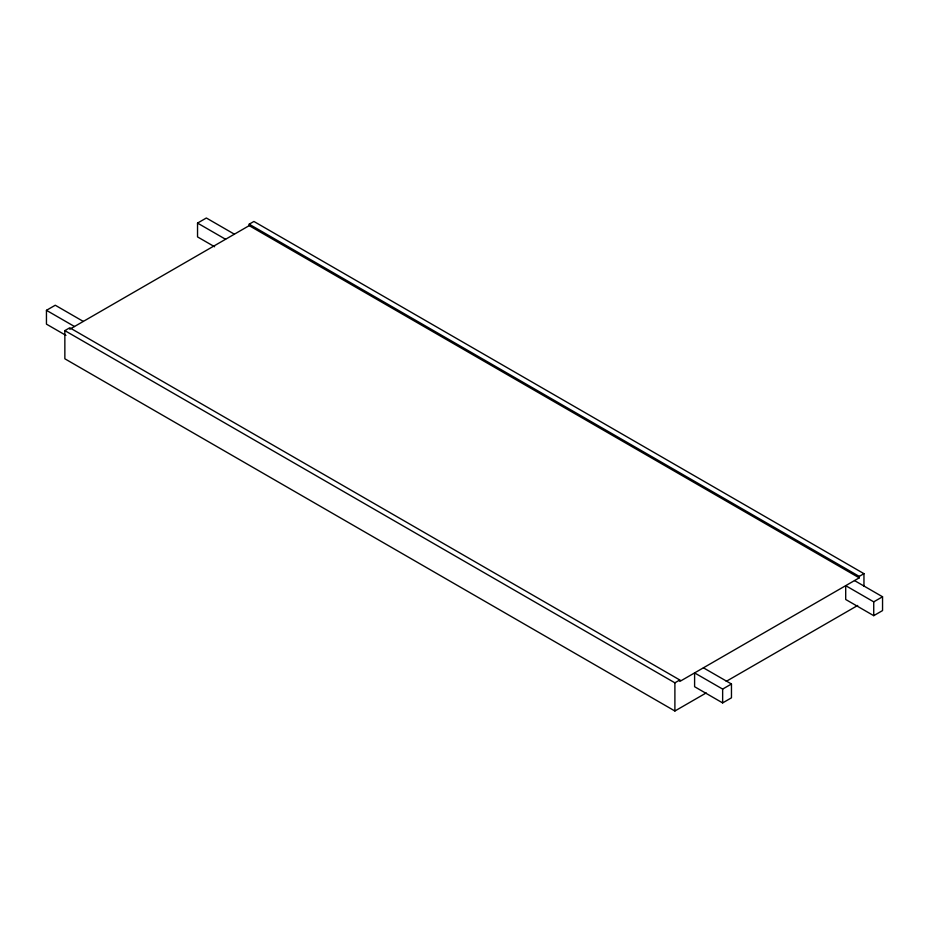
<?xml version="1.0" encoding="UTF-8"?>
<svg xmlns="http://www.w3.org/2000/svg" width="929" height="929" viewBox="0 0 929 929"><rect width="100%" height="100%" fill="white"/><g stroke="black" fill="none" stroke-linecap="round" stroke-linejoin="round"><path stroke-width="1.39" d="M65.947 335.392L46.45 324.14L46.45 310.321L55.264 305.235L83.296 321.422M214.611 246.754L197.54 236.907L197.54 223.088L206.354 218.001L234.398 234.189M706.203 692.929L674.895 710.999L64.856 358.791L64.856 330.619L69.768 327.786L679.807 679.993L679.807 681.445L859.232 577.85L859.232 576.398L249.193 224.191L249.193 225.642L859.232 577.85M249.193 224.191L253.907 221.462L863.958 573.669L863.958 586.35M69.768 329.238L249.193 225.642M64.856 330.619L674.895 682.827L679.807 679.993M859.232 576.398L863.958 573.669M726.234 681.363L857.699 605.464M722.646 689.086L731.46 683.999L731.46 697.818L722.646 702.905L694.602 686.717L694.602 672.91L722.646 689.086L722.646 702.905M873.736 601.853L882.55 596.766L882.55 610.574L873.736 615.672L845.704 599.484L845.704 585.665L873.736 601.853L873.736 615.672M854.517 580.579L882.55 596.766M197.54 223.088L225.584 239.276M703.416 667.812L731.46 683.999M46.45 310.321L74.483 326.509M674.895 682.827L674.895 710.999"/></g></svg>
